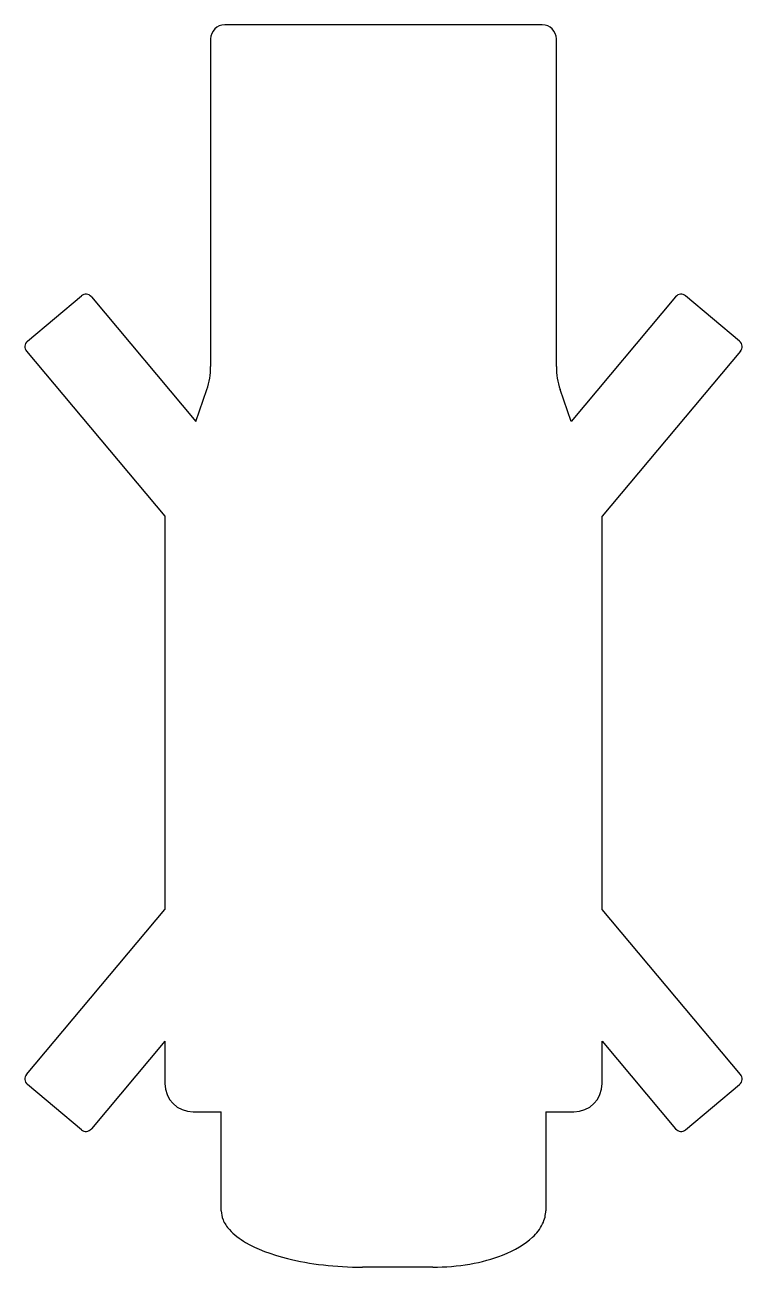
# Model space of a CAD drawing. Header units: millimetres. Extents: x -198 to 818, y -220 to 1540.
import ezdxf

# ---------------------------------------------------------------- set-up
doc = ezdxf.new("R2010")
doc.units = ezdxf.units.MM
doc.layers.get('0').update_dxf_attribs({"linetype": 'CONTINUOUS'})

msp = doc.modelspace()

# ---------------------------------------------------------------- linework, layer by layer
for p, q in [((535, 1540), (85, 1540)), ((65, 1520), (65, 1055.8)), ((555, 1055.8), (555, 1520)), ((-194.8, 1091.8), (-118.2, 1156.1)), ((-104.1, 1154.8), (44.1, 978.2)), ((724.1, 1154.8), (575.9, 978.2)), ((814.8, 1091.8), (738.2, 1156.1)), ((-196.1, 1077.7), (0, 844)), ((816.1, 1077.7), (620, 844)), ((44.1, 978.2), (59.6, 1023.3)), ((575.9, 978.2), (560.4, 1023.3)), ((0, 844), (0, 286.7)), ((620, 286.7), (620, 844)), ((-196.1, 53), (0, 286.7)), ((816.1, 53), (620, 286.7)), ((0, 100), (-104.1, -24.1)), ((0, 100), (0, 40)), ((620, 100), (724.1, -24.1)), ((620, 40), (620, 100)), ((-118.2, -25.3), (-194.8, 38.9)), ((738.2, -25.3), (814.8, 38.9)), ((40, 0), (80, 0)), ((80, -140), (80, 0)), ((540, 0), (580, 0)), ((540, 0), (540, -140)), ((380, -220), (280, -220))]:
    msp.add_line(p, q)
for centre, radius, start, end in [((85, 1520), 20, 90, 180), ((535, 1520), 20, 0, 90), ((-111.8, 1148.4), 10, 40, 130), ((731.8, 1148.4), 10, 50, 140), ((-188.4, 1084.1), 10, 130, 220), ((808.4, 1084.1), 10, -40, 50), ((-35, 1055.8), 100, -18.9656, 0), ((655, 1055.8), 100, 180, 198.9656), ((-188.4, 46.6), 10, 140, 230), ((808.4, 46.6), 10, -50, 40), ((40, 40), 40, 180, 270), ((580, 40), 40, -90, 0), ((-111.8, -17.7), 10, 230, 320), ((731.8, -17.7), 10, 220, 310)]:
    msp.add_arc(centre, radius, start, end)
for points, knots in [([(80, -140), (80, -144.4), (80.9, -148.7), (84.7, -158), (87.9, -162.7), (97.9, -174), (106.2, -180), (130, -194.1), (150.2, -201.9), (205.6, -215.8), (242.4, -220), (280, -220)], [0, 0, 0, 0, 1.325583, 1.325583, 2.998206, 2.998206, 5.866865, 5.866865, 11.269292, 11.269292, 18.578622, 18.578622, 18.578622, 18.578622]), ([(380, -220), (415.8, -220), (450.5, -214), (496.3, -196.1), (510.8, -187.4), (527, -172.2), (532.1, -165.9), (537, -155.7), (538.2, -152.5), (539.6, -146.2), (540, -143.1), (540, -140)], [0, 0, 0, 0, 10.731637, 10.731637, 17.428843, 17.428843, 21.122458, 21.122458, 22.695635, 22.695635, 24.150124, 24.150124, 24.150124, 24.150124])]:
    msp.add_open_spline(points, degree=3, knots=knots)

doc.saveas('drawing.dxf')
